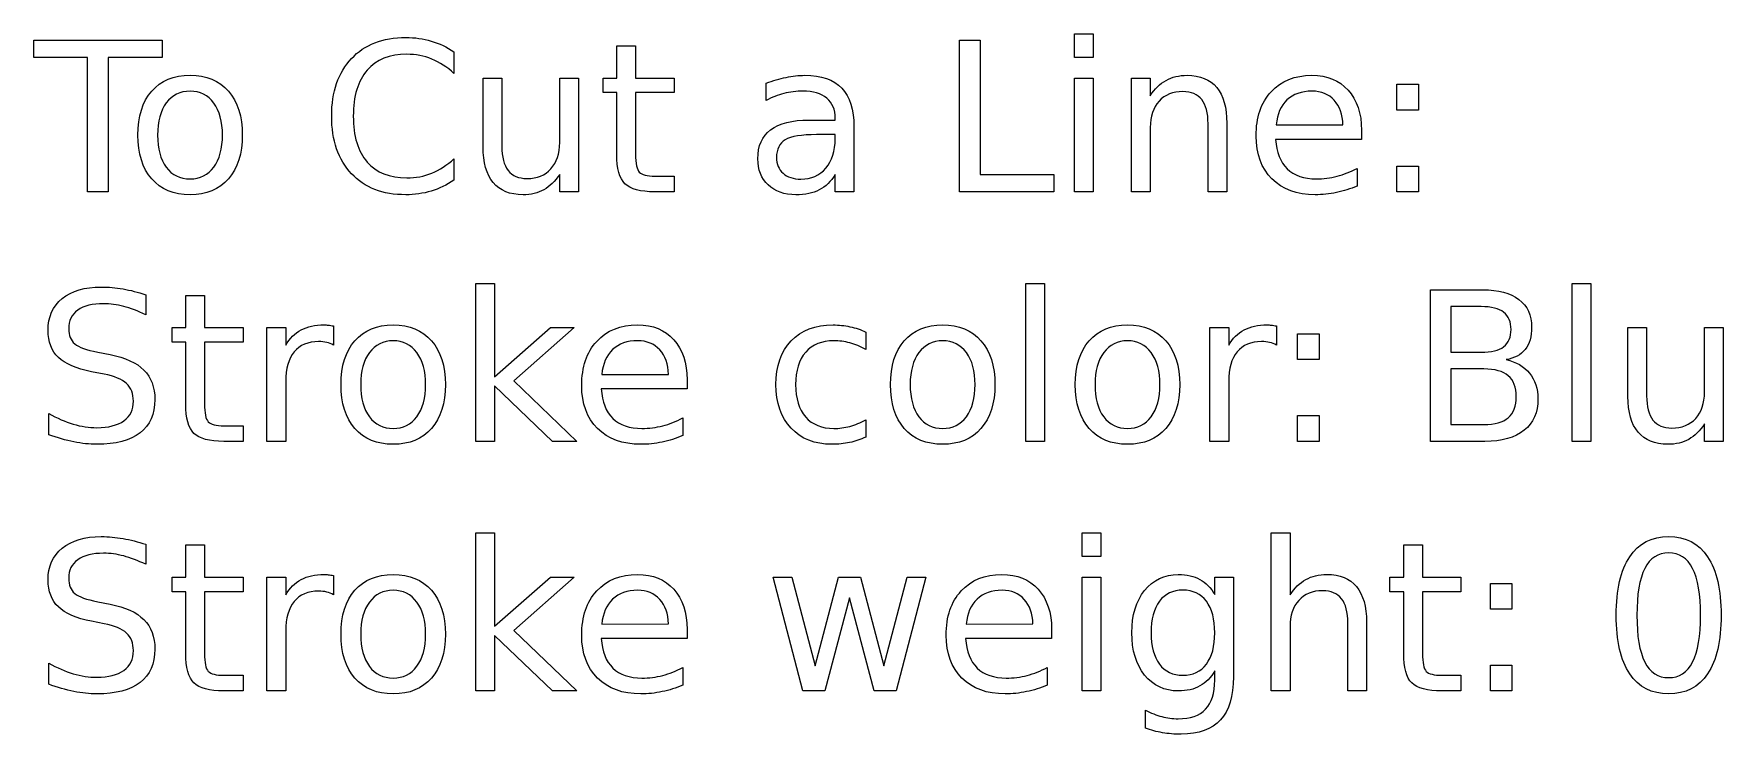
# Model space of a CAD drawing. Extents: x -140 to 352, y 0 to 216.
# Drawn here: x -72.05 to -39.96, y 106.89 to 120.2 of the extents above; entities that cross this region are included whole.
import ezdxf

# ---------------------------------------------------------------- set-up
doc = ezdxf.new("R2010")
doc.units = 0
doc.layers.add('Design_Template', color=7, linetype='CONTINUOUS')

msp = doc.modelspace()

# ---------------------------------------------------------------- linework, layer by layer
at = {"layer": 'Design_Template', "color": 7}
for points in [[(-72.048687, 120.076412), (-69.612041, 120.076412), (-69.612041, 119.748438), (-70.634546, 119.748438), (-70.634546, 117.196034), (-71.026186, 117.196034), (-71.026186, 119.748438), (-72.048687, 119.748438)], [(-54.463544, 120.076412), (-54.073834, 120.076412), (-54.073834, 117.524008), (-52.671267, 117.524008), (-52.671267, 117.196034), (-54.463544, 117.196034)], [(-52.279628, 120.197954), (-51.924645, 120.197954), (-51.924645, 119.748438), (-52.279628, 119.748438)], [(-52.279628, 119.356798), (-51.924645, 119.356798), (-51.924645, 117.196034), (-52.279628, 117.196034)], [(-46.154248, 119.239115), (-45.747174, 119.239115), (-45.747174, 118.749085), (-46.154248, 118.749085)], [(-46.154248, 117.686067), (-45.747174, 117.686067), (-45.747174, 117.196034), (-46.154248, 117.196034)], [(-63.652576, 115.456621), (-63.295668, 115.456621), (-63.295668, 113.683634), (-62.236505, 114.615464), (-61.783133, 114.615464), (-62.929107, 113.604537), (-61.734901, 112.454701), (-62.197922, 112.454701), (-63.295668, 113.510004), (-63.295668, 112.454701), (-63.652576, 112.454701)], [(-53.205673, 115.456621), (-52.85069, 115.456621), (-52.85069, 112.454701), (-53.205673, 112.454701)], [(-42.826287, 115.456621), (-42.471305, 115.456621), (-42.471305, 112.454701), (-42.826287, 112.454701)], [(-48.041059, 114.497781), (-47.633989, 114.497781), (-47.633989, 114.007748), (-48.041059, 114.007748)], [(-48.041059, 112.94473), (-47.633989, 112.94473), (-47.633989, 112.454701), (-48.041059, 112.454701)], [(-63.652576, 110.715284), (-63.295668, 110.715284), (-63.295668, 108.9423), (-62.236505, 109.874131), (-61.783133, 109.874131), (-62.929107, 108.863201), (-61.734901, 107.713367), (-62.197922, 107.713367), (-63.295668, 108.768667), (-63.295668, 107.713367), (-63.652576, 107.713367)], [(-52.133006, 110.715284), (-51.778023, 110.715284), (-51.778023, 110.265767), (-52.133006, 110.265767)], [(-58.003722, 109.874131), (-57.64874, 109.874131), (-57.205012, 108.187963), (-56.763214, 109.874131), (-56.344566, 109.874131), (-55.900839, 108.187963), (-55.459037, 109.874131), (-55.104055, 109.874131), (-55.669328, 107.713367), (-56.087973, 107.713367), (-56.552924, 109.484421), (-57.019804, 107.713367), (-57.438452, 107.713367)], [(-52.133006, 109.874131), (-51.778023, 109.874131), (-51.778023, 107.713367), (-52.133006, 107.713367)], [(-44.379335, 109.756444), (-43.972261, 109.756444), (-43.972261, 109.266415), (-44.379335, 109.266415)], [(-44.379335, 108.203397), (-43.972261, 108.203397), (-43.972261, 107.713367), (-44.379335, 107.713367)]]:
    msp.add_lwpolyline(points, close=True, dxfattribs=at)
for points in [[(-64.067369, 119.854546), (-64.067369, 119.443616)], [(-60.974774, 117.907929), (-60.974774, 119.080915), (-61.235223, 119.080915), (-61.235223, 119.356798), (-60.974774, 119.356798), (-60.974774, 119.970303), (-60.617862, 119.970303)], [(-60.617862, 119.970303), (-60.617862, 119.356798), (-59.886674, 119.356798), (-59.886674, 119.080915), (-60.617862, 119.080915), (-60.617862, 117.907929)], [(-63.51367, 118.048765), (-63.51367, 119.356798), (-63.158687, 119.356798), (-63.158687, 118.062269)], [(-62.059016, 118.131724), (-62.059016, 119.356798), (-61.704033, 119.356798), (-61.704033, 117.196034), (-62.059016, 117.196034), (-62.059016, 117.527867)], [(-58.136843, 118.93042), (-58.136843, 119.258394)], [(-50.840404, 118.417252), (-50.840404, 117.196034), (-51.197316, 117.196034), (-51.197316, 119.356798), (-50.840404, 119.356798), (-50.840404, 119.021109)], [(-57.322699, 118.560017), (-56.824951, 118.560017), (-56.824951, 118.594731)], [(-56.469968, 118.428826), (-56.469968, 117.196034), (-56.824951, 117.196034), (-56.824951, 117.524008)], [(-49.387679, 118.500211), (-49.387679, 117.196034), (-49.742661, 117.196034), (-49.742661, 118.488636)], [(-48.448129, 118.467413), (-47.182539, 118.469177)], [(-56.824951, 118.203105), (-56.824951, 118.282205), (-57.178003, 118.282205)], [(-46.827556, 118.365164), (-46.827556, 118.19153), (-48.459707, 118.19153)], [(-64.067369, 117.824973), (-64.067369, 117.417899)], [(-60.251305, 117.49314), (-59.886674, 117.49314), (-59.886674, 117.196034), (-60.251305, 117.196034)], [(-46.910516, 117.641691), (-46.910516, 117.306002)], [(-69.922651, 115.240544), (-69.922651, 114.860479)], [(-69.162524, 113.166596), (-69.162524, 114.339582), (-69.422977, 114.339582), (-69.422977, 114.615464), (-69.162524, 114.615464), (-69.162524, 115.228966), (-68.805615, 115.228966)], [(-68.805615, 115.228966), (-68.805615, 114.615464), (-68.074427, 114.615464), (-68.074427, 114.339582), (-68.805615, 114.339582), (-68.805615, 113.166596)], [(-45.519523, 115.335075), (-44.52403, 115.335075)], [(-44.485444, 112.454701), (-45.519523, 112.454701), (-45.519523, 115.335075)], [(-45.129817, 115.014819), (-45.129817, 114.146655), (-44.552969, 114.146655)], [(-44.552969, 115.014819), (-45.129817, 115.014819)], [(-67.262213, 113.592952), (-67.262213, 112.454694), (-67.619122, 112.454694), (-67.619122, 114.615457), (-67.262213, 114.615457), (-67.262213, 114.279768)], [(-66.355461, 114.648252), (-66.353697, 114.283624)], [(-49.351022, 113.592952), (-49.351022, 112.454694), (-49.707934, 112.454694), (-49.707934, 114.615457), (-49.351022, 114.615457), (-49.351022, 114.279768)], [(-48.444273, 114.648252), (-48.44251, 114.283624)], [(-41.767125, 113.307431), (-41.767125, 114.615464), (-41.412142, 114.615464), (-41.412142, 113.320936)], [(-40.312471, 113.390387), (-40.312471, 114.615464), (-39.957488, 114.615464), (-39.957488, 112.454701), (-40.312471, 112.454701), (-40.312471, 112.786534)], [(-56.242313, 114.532505), (-56.242313, 114.200675)], [(-70.835188, 114.150514), (-70.599819, 114.102282)], [(-70.713646, 113.731865), (-70.950945, 113.778168)], [(-59.637803, 113.623827), (-59.637803, 113.450197), (-61.269951, 113.450197)], [(-61.258376, 113.72608), (-59.992786, 113.727844)], [(-45.129817, 113.830259), (-45.129817, 112.774956), (-44.504737, 112.774956)], [(-44.504737, 113.830259), (-45.129817, 113.830259)], [(-71.765089, 112.582032), (-71.765089, 112.983317)], [(-68.439055, 112.751806), (-68.074427, 112.751806), (-68.074427, 112.454701), (-68.439055, 112.454701)], [(-59.720759, 112.900358), (-59.720759, 112.564668)], [(-56.242313, 112.86563), (-56.242313, 112.53766)], [(-48.185754, 108.934585), (-48.185754, 107.713367), (-48.542667, 107.713367), (-48.542667, 110.715284), (-48.185754, 110.715284), (-48.185754, 109.538442)], [(-69.922651, 110.499207), (-69.922651, 110.119146)], [(-69.162524, 108.425262), (-69.162524, 109.598248), (-69.422977, 109.598248), (-69.422977, 109.874131), (-69.162524, 109.874131), (-69.162524, 110.487633), (-68.805615, 110.487633)], [(-68.805615, 110.487633), (-68.805615, 109.874131), (-68.074427, 109.874131), (-68.074427, 109.598248), (-68.805615, 109.598248), (-68.805615, 108.425262)], [(-46.02692, 108.425262), (-46.02692, 109.598248), (-46.287369, 109.598248), (-46.287369, 109.874131), (-46.02692, 109.874131), (-46.02692, 110.487633), (-45.670008, 110.487633)], [(-45.670008, 110.487633), (-45.670008, 109.874131), (-44.938819, 109.874131), (-44.938819, 109.598248), (-45.670008, 109.598248), (-45.670008, 108.425262)], [(-67.262213, 108.851619), (-67.262213, 107.71336), (-67.619122, 107.71336), (-67.619122, 109.874124), (-67.262213, 109.874124), (-67.262213, 109.538435)], [(-66.355461, 109.906915), (-66.353697, 109.542284)], [(-49.61533, 109.546147), (-49.61533, 109.874121), (-49.260347, 109.874121), (-49.260347, 107.981521)], [(-70.835188, 109.409181), (-70.599819, 109.360949)], [(-70.713646, 108.990532), (-70.950945, 109.036834)], [(-59.637803, 108.882494), (-59.637803, 108.70886), (-61.269951, 108.70886)], [(-61.258376, 108.984743), (-59.992786, 108.986507)], [(-52.71564, 108.882494), (-52.71564, 108.70886), (-54.347787, 108.70886)], [(-54.336213, 108.984743), (-53.070622, 108.986507)], [(-46.733026, 109.017541), (-46.733026, 107.713367), (-47.088009, 107.713367), (-47.088009, 109.005966)], [(-71.765089, 107.840699), (-71.765089, 108.241984)], [(-59.720759, 108.159024), (-59.720759, 107.823335)], [(-52.798599, 108.159024), (-52.798599, 107.823335)], [(-68.439055, 108.010473), (-68.074427, 108.010473), (-68.074427, 107.713367), (-68.439055, 107.713367)], [(-49.61533, 107.917858), (-49.61533, 108.093418)], [(-45.303451, 108.010473), (-44.938819, 108.010473), (-44.938819, 107.713367), (-45.303451, 107.713367)], [(-50.931082, 107.005321), (-50.931082, 107.350655)]]:
    msp.add_lwpolyline(points, dxfattribs=at)
for points in [[(-66.013983, 119.727214), (-65.763182, 119.994736), (-65.419774, 120.128496), (-64.983762, 120.128499)], [(-64.983762, 120.128499), (-64.81142, 120.128496), (-64.649361, 120.105357), (-64.497592, 120.059048)], [(-64.497592, 120.059048), (-64.344539, 120.01403), (-64.201132, 119.945863), (-64.067369, 119.854546)], [(-66.390188, 118.633328), (-66.390188, 119.096349), (-66.264786, 119.460977), (-66.013983, 119.727214)], [(-64.960613, 119.808244), (-65.289871, 119.80824), (-65.541962, 119.707279), (-65.71688, 119.505353)], [(-64.487944, 119.71757), (-64.635856, 119.778018), (-64.79341, 119.80824), (-64.960613, 119.808244)], [(-64.067369, 119.443616), (-64.19856, 119.565797), (-64.33875, 119.657118), (-64.487944, 119.71757)], [(-69.808827, 119.107924), (-69.632622, 119.308566), (-69.389537, 119.408885), (-69.079569, 119.408889)], [(-69.079569, 119.408889), (-68.770888, 119.408885), (-68.528445, 119.308566), (-68.35224, 119.107924)], [(-65.71688, 119.505353), (-65.891798, 119.304707), (-65.979259, 119.014032), (-65.979259, 118.633328)], [(-57.758707, 119.370288), (-57.636523, 119.396006), (-57.517552, 119.408871), (-57.401795, 119.408875)], [(-57.401795, 119.408875), (-57.089259, 119.408871), (-56.855819, 119.327845), (-56.701478, 119.16579)], [(-50.541372, 119.312425), (-50.425618, 119.376733), (-50.292497, 119.408885), (-50.142017, 119.408889)], [(-50.142017, 119.408889), (-49.893788, 119.408885), (-49.706004, 119.331715), (-49.578673, 119.177379)], [(-48.544593, 119.096349), (-48.352953, 119.304707), (-48.09508, 119.408885), (-47.770962, 119.408889)], [(-47.770962, 119.408889), (-47.480291, 119.408885), (-47.25071, 119.314997), (-47.08222, 119.127217)], [(-70.071206, 118.274486), (-70.071206, 118.629469), (-69.983745, 118.907281), (-69.808827, 119.107924)], [(-69.079569, 119.107924), (-69.26992, 119.107924), (-69.420405, 119.033325), (-69.531015, 118.884132)], [(-68.630052, 118.882202), (-68.740666, 119.032683), (-68.890501, 119.107924), (-69.079569, 119.107924)], [(-68.35224, 119.107924), (-68.176038, 118.907281), (-68.087935, 118.629469), (-68.087931, 118.274486)], [(-58.136843, 119.258394), (-58.00694, 119.308552), (-57.880896, 119.345851), (-57.758707, 119.370288)], [(-57.799224, 119.063537), (-57.916265, 119.033939), (-58.028805, 118.989581), (-58.136843, 118.93042)], [(-57.438452, 119.10791), (-57.561924, 119.10791), (-57.682183, 119.093128), (-57.799224, 119.063537)], [(-56.987006, 118.972863), (-57.09376, 119.062892), (-57.244241, 119.10791), (-57.438452, 119.10791)], [(-56.701478, 119.16579), (-56.547138, 119.003731), (-56.469968, 118.75807), (-56.469968, 118.428812)], [(-50.840404, 119.021109), (-50.755518, 119.151008), (-50.655841, 119.248114), (-50.541372, 119.312425)], [(-50.221116, 119.100208), (-50.412756, 119.100205), (-50.563879, 119.039114), (-50.674489, 118.91693)], [(-49.862274, 118.947798), (-49.942016, 119.049401), (-50.061633, 119.100205), (-50.221116, 119.100208)], [(-49.578673, 119.177379), (-49.451345, 119.024322), (-49.387679, 118.798601), (-49.387679, 118.500211)], [(-48.830124, 118.255196), (-48.830124, 118.608891), (-48.734948, 118.889276), (-48.544593, 119.096349)], [(-47.767106, 119.107924), (-47.965177, 119.107924), (-48.124018, 119.051977), (-48.243631, 118.940079)], [(-47.346528, 118.934293), (-47.451994, 119.050047), (-47.592188, 119.107924), (-47.767106, 119.107924)], [(-47.08222, 119.127217), (-46.912449, 118.940721), (-46.82756, 118.686703), (-46.827556, 118.365164)], [(-69.531015, 118.884132), (-69.641625, 118.736219), (-69.69693, 118.533005), (-69.69693, 118.274486)], [(-68.464137, 118.274486), (-68.464137, 118.530433), (-68.519442, 118.733006), (-68.630052, 118.882202)], [(-56.824951, 118.594731), (-56.824951, 118.75807), (-56.878971, 118.884114), (-56.987006, 118.972863)], [(-50.674489, 118.91693), (-50.785102, 118.794742), (-50.840407, 118.628181), (-50.840404, 118.417252)], [(-49.742661, 118.488636), (-49.742661, 118.693135), (-49.782532, 118.846187), (-49.862274, 118.947798)], [(-48.243631, 118.940079), (-48.36196, 118.828181), (-48.430124, 118.670627), (-48.448129, 118.467413)], [(-47.182539, 118.469343), (-47.185008, 118.663551), (-47.239777, 118.818537), (-47.346528, 118.934293)], [(-66.013983, 117.539442), (-66.264786, 117.806964), (-66.390188, 118.171591), (-66.390188, 118.633328)], [(-65.979259, 118.633328), (-65.979259, 118.253909), (-65.891798, 117.963234), (-65.71688, 117.761307)], [(-58.051954, 118.374809), (-57.888611, 118.498281), (-57.645526, 118.560017), (-57.322699, 118.560017)], [(-69.808827, 117.441049), (-69.983745, 117.642979), (-70.071206, 117.920791), (-70.071206, 118.274486)], [(-69.69693, 118.274486), (-69.69693, 118.015967), (-69.642267, 117.812111), (-69.532941, 117.662914)], [(-68.630052, 117.664844), (-68.519442, 117.814037), (-68.464137, 118.017255), (-68.464137, 118.274486)], [(-68.087931, 118.274486), (-68.087935, 117.920791), (-68.176038, 117.642979), (-68.35224, 117.441049)], [(-62.22686, 117.632046), (-62.114966, 117.754231), (-62.059016, 117.920791), (-62.059016, 118.131724)], [(-58.295043, 117.824973), (-58.295043, 118.068058), (-58.214013, 118.251337), (-58.051954, 118.374809)], [(-57.774141, 118.183812), (-57.884755, 118.118216), (-57.94006, 118.006322), (-57.94006, 117.848122)], [(-57.178003, 118.282205), (-57.464819, 118.282205), (-57.663532, 118.249397), (-57.774141, 118.183812)], [(-57.00437, 117.64555), (-56.884757, 117.785744), (-56.824951, 117.971595), (-56.824951, 118.203105)], [(-48.529159, 117.441049), (-48.729801, 117.641691), (-48.830124, 117.913072), (-48.830124, 118.255196)], [(-48.459707, 118.19153), (-48.444291, 117.947158), (-48.370963, 117.760662), (-48.239772, 117.632046)], [(-64.487944, 117.551017), (-64.33875, 117.611469), (-64.19856, 117.702785), (-64.067369, 117.824973)], [(-63.320747, 117.371597), (-63.449362, 117.525938), (-63.51367, 117.751659), (-63.51367, 118.048765)], [(-63.158687, 118.062269), (-63.158691, 117.857767), (-63.11882, 117.704073), (-63.039075, 117.601178)], [(-60.818504, 117.348444), (-60.922683, 117.451339), (-60.974774, 117.637835), (-60.974774, 117.907929)], [(-60.617862, 117.907929), (-60.617862, 117.731723), (-60.594049, 117.618542), (-60.546481, 117.56838)], [(-58.100186, 117.325295), (-58.230089, 117.450052), (-58.295043, 117.616612), (-58.295043, 117.824973)], [(-57.94006, 117.848122), (-57.94006, 117.722078), (-57.898901, 117.621756), (-57.816588, 117.547161)], [(-69.532941, 117.662914), (-69.422335, 117.515005), (-69.271208, 117.441049), (-69.079569, 117.441049)], [(-69.079569, 117.441049), (-68.890501, 117.441049), (-68.740666, 117.515647), (-68.630052, 117.664844)], [(-64.983762, 117.140087), (-65.419774, 117.140087), (-65.763182, 117.273204), (-66.013983, 117.539442)], [(-65.71688, 117.761307), (-65.541962, 117.560665), (-65.289871, 117.460342), (-64.960613, 117.460342)], [(-64.960613, 117.460342), (-64.79341, 117.460342), (-64.635856, 117.490575), (-64.487944, 117.551017)], [(-63.039075, 117.601178), (-62.959333, 117.499571), (-62.83972, 117.448767), (-62.680233, 117.448767)], [(-62.680233, 117.448767), (-62.488597, 117.448767), (-62.33747, 117.509861), (-62.22686, 117.632046)], [(-62.059016, 117.527867), (-62.145189, 117.396676), (-62.245512, 117.298929), (-62.359977, 117.234621)], [(-60.546481, 117.56838), (-60.497607, 117.518219), (-60.399214, 117.49314), (-60.251305, 117.49314)], [(-57.816588, 117.547161), (-57.732986, 117.473846), (-57.619805, 117.437193), (-57.477039, 117.437193)], [(-57.477039, 117.437193), (-57.280256, 117.437193), (-57.122699, 117.506644), (-57.00437, 117.64555)], [(-56.824951, 117.524008), (-56.90598, 117.392817), (-57.006945, 117.295711), (-57.127842, 117.232691)], [(-48.239772, 117.632046), (-48.107297, 117.504714), (-47.923376, 117.441049), (-47.688006, 117.441049)], [(-47.688006, 117.441049), (-47.551672, 117.441049), (-47.419839, 117.45777), (-47.292507, 117.49121)], [(-47.292507, 117.49121), (-47.163891, 117.524653), (-47.036563, 117.574811), (-46.910516, 117.641691)], [(-69.079569, 117.140087), (-69.389537, 117.140087), (-69.632622, 117.240406), (-69.808827, 117.441049)], [(-68.35224, 117.441049), (-68.528445, 117.240406), (-68.770888, 117.140087), (-69.079569, 117.140087)], [(-64.501448, 117.209538), (-64.65322, 117.163236), (-64.813991, 117.140087), (-64.983762, 117.140087)], [(-64.067369, 117.417899), (-64.203703, 117.325295), (-64.348399, 117.25584), (-64.501448, 117.209538)], [(-62.755477, 117.140087), (-63.003705, 117.140087), (-63.192131, 117.217257), (-63.320747, 117.371597)], [(-62.359977, 117.234621), (-62.473163, 117.171597), (-62.604996, 117.140087), (-62.755477, 117.140087)], [(-60.251305, 117.196034), (-60.525258, 117.196034), (-60.714326, 117.246837), (-60.818504, 117.348444)], [(-57.571569, 117.140087), (-57.792793, 117.140087), (-57.968998, 117.201823), (-58.100186, 117.325295)], [(-57.127842, 117.232691), (-57.248742, 117.170955), (-57.396652, 117.140087), (-57.571569, 117.140087)], [(-47.709226, 117.140087), (-48.053921, 117.140087), (-48.327232, 117.240406), (-48.529159, 117.441049)], [(-47.302155, 117.18253), (-47.435918, 117.154237), (-47.571607, 117.140087), (-47.709226, 117.140087)], [(-46.910516, 117.306002), (-47.037847, 117.251984), (-47.168396, 117.210826), (-47.302155, 117.18253)], [(-71.508497, 115.16723), (-71.328435, 115.313852), (-71.080849, 115.387162), (-70.765737, 115.387166)], [(-70.765737, 115.387166), (-70.63069, 115.387162), (-70.493068, 115.37496), (-70.352874, 115.350509)], [(-70.352874, 115.350509), (-70.212684, 115.326061), (-70.069276, 115.289415), (-69.922651, 115.240544)], [(-44.52403, 115.335075), (-44.226928, 115.335075), (-43.997989, 115.273339), (-43.837214, 115.149866)], [(-71.776664, 114.565303), (-71.776664, 114.819963), (-71.687277, 115.020605), (-71.508497, 115.16723)], [(-71.213324, 114.947298), (-71.327793, 114.864981), (-71.385028, 114.747936), (-71.385024, 114.596171)], [(-70.721361, 115.07077), (-70.933582, 115.070767), (-71.097567, 115.029608), (-71.213324, 114.947298)], [(-70.341299, 115.018679), (-70.47249, 115.053392), (-70.599177, 115.070767), (-70.721361, 115.07077)], [(-69.922651, 114.860479), (-70.070564, 114.931218), (-70.210112, 114.983948), (-70.341299, 115.018679)], [(-44.128535, 114.906781), (-44.221139, 114.978804), (-44.362617, 115.014816), (-44.552969, 115.014819)], [(-43.987699, 114.580737), (-43.987699, 114.726074), (-44.034646, 114.834755), (-44.128535, 114.906781)], [(-43.837214, 115.149866), (-43.676447, 115.026394), (-43.596063, 114.850831), (-43.596059, 114.623183)], [(-71.385024, 114.596171), (-71.385028, 114.468839), (-71.347083, 114.372376), (-71.271201, 114.306784)], [(-67.262213, 114.279768), (-67.187614, 114.410956), (-67.090509, 114.508061), (-66.970892, 114.571085)], [(-66.970892, 114.571085), (-66.85128, 114.635389), (-66.705946, 114.667545), (-66.534884, 114.667549)], [(-66.534884, 114.667549), (-66.510436, 114.667545), (-66.483438, 114.665785), (-66.453854, 114.661763)], [(-66.453854, 114.661763), (-66.424256, 114.659294), (-66.391476, 114.654672), (-66.355461, 114.648252)], [(-65.95032, 114.36659), (-65.774115, 114.567233), (-65.53103, 114.667552), (-65.221062, 114.667556)], [(-65.221062, 114.667556), (-64.912381, 114.667552), (-64.669938, 114.567233), (-64.493733, 114.36659)], [(-61.354836, 114.355016), (-61.1632, 114.563373), (-60.905323, 114.667552), (-60.581205, 114.667556)], [(-60.581205, 114.667556), (-60.290534, 114.667552), (-60.060953, 114.57366), (-59.892463, 114.385884)], [(-57.662244, 114.364671), (-57.468036, 114.566598), (-57.20244, 114.667563), (-56.865464, 114.667566)], [(-56.865464, 114.667566), (-56.756141, 114.667563), (-56.649391, 114.655995), (-56.545208, 114.632853)], [(-56.545208, 114.632853), (-56.44103, 114.610981), (-56.340065, 114.577544), (-56.242313, 114.53253)], [(-55.513058, 114.36659), (-55.336853, 114.567233), (-55.093768, 114.667552), (-54.783799, 114.667556)], [(-54.783799, 114.667556), (-54.475122, 114.667552), (-54.232679, 114.567233), (-54.05647, 114.36659)], [(-52.001819, 114.36659), (-51.825613, 114.567233), (-51.582528, 114.667552), (-51.27256, 114.667556)], [(-51.27256, 114.667556), (-50.963879, 114.667552), (-50.721436, 114.567233), (-50.545231, 114.36659)], [(-49.351022, 114.279768), (-49.276427, 114.410956), (-49.179321, 114.508061), (-49.059705, 114.571085)], [(-49.059705, 114.571085), (-48.940092, 114.635389), (-48.794755, 114.667545), (-48.623693, 114.667549)], [(-48.623693, 114.667549), (-48.599245, 114.667545), (-48.572251, 114.665785), (-48.542667, 114.661763)], [(-48.542667, 114.661763), (-48.513104, 114.659294), (-48.480289, 114.654672), (-48.444273, 114.648252)], [(-44.128535, 114.252767), (-44.034646, 114.32479), (-43.987699, 114.434112), (-43.987699, 114.580737)], [(-43.596059, 114.623183), (-43.596063, 114.446974), (-43.637218, 114.306784), (-43.719531, 114.202605)], [(-71.581811, 114.050195), (-71.711714, 114.173663), (-71.776664, 114.345367), (-71.776664, 114.565303)], [(-71.271201, 114.306784), (-71.19403, 114.242473), (-71.048693, 114.190385), (-70.835188, 114.150514)], [(-66.639063, 114.351149), (-66.839705, 114.351149), (-66.994045, 114.285554), (-67.102083, 114.154366)], [(-66.484722, 114.333793), (-66.531024, 114.345364), (-66.582473, 114.351149), (-66.639063, 114.351149)], [(-66.353531, 114.283635), (-66.393406, 114.306777), (-66.437136, 114.323502), (-66.484722, 114.333793)], [(-66.212699, 113.533153), (-66.212699, 113.888135), (-66.125238, 114.165948), (-65.95032, 114.36659)], [(-65.221062, 114.36659), (-65.411413, 114.36659), (-65.561898, 114.291992), (-65.672508, 114.142799)], [(-64.771545, 114.140869), (-64.882159, 114.29135), (-65.031994, 114.36659), (-65.221062, 114.36659)], [(-64.493733, 114.36659), (-64.317531, 114.165948), (-64.229428, 113.888135), (-64.229424, 113.533153)], [(-61.640367, 113.513859), (-61.640367, 113.867554), (-61.545191, 114.147942), (-61.354836, 114.355016)], [(-60.577349, 114.36659), (-60.77542, 114.36659), (-60.934261, 114.31064), (-61.053874, 114.198746)], [(-60.156771, 114.192957), (-60.262237, 114.30871), (-60.402431, 114.36659), (-60.577349, 114.36659)], [(-59.892463, 114.385884), (-59.722692, 114.199388), (-59.637803, 113.94537), (-59.637803, 113.623827)], [(-57.951635, 113.533163), (-57.951635, 113.885574), (-57.855171, 114.162741), (-57.662244, 114.364671)], [(-56.85003, 114.36659), (-57.080256, 114.36659), (-57.259033, 114.293276), (-57.386361, 114.146655)], [(-56.545208, 114.324148), (-56.645531, 114.35244), (-56.747138, 114.36659), (-56.85003, 114.36659)], [(-56.242313, 114.200675), (-56.34264, 114.255977), (-56.443601, 114.297135), (-56.545208, 114.324148)], [(-55.775437, 113.533153), (-55.775437, 113.888135), (-55.687976, 114.165948), (-55.513058, 114.36659)], [(-54.783799, 114.36659), (-54.974155, 114.36659), (-55.124636, 114.291992), (-55.235246, 114.142799)], [(-54.334283, 114.140869), (-54.444896, 114.29135), (-54.594735, 114.36659), (-54.783799, 114.36659)], [(-54.05647, 114.36659), (-53.880269, 114.165948), (-53.792166, 113.888135), (-53.792166, 113.533153)], [(-52.264197, 113.533153), (-52.264197, 113.888135), (-52.176736, 114.165948), (-52.001819, 114.36659)], [(-51.27256, 114.36659), (-51.462912, 114.36659), (-51.613396, 114.291992), (-51.724006, 114.142799)], [(-50.823043, 114.140869), (-50.933657, 114.29135), (-51.083492, 114.36659), (-51.27256, 114.36659)], [(-50.545231, 114.36659), (-50.369029, 114.165948), (-50.280926, 113.888135), (-50.280923, 113.533153)], [(-48.727875, 114.351149), (-48.928517, 114.351149), (-49.082858, 114.285554), (-49.190896, 114.154366)], [(-48.573535, 114.333793), (-48.619837, 114.345364), (-48.671282, 114.351149), (-48.727875, 114.351149)], [(-48.442344, 114.283635), (-48.482218, 114.306777), (-48.525949, 114.323502), (-48.573535, 114.333793)], [(-44.552969, 114.146655), (-44.362617, 114.146655), (-44.221139, 114.182024), (-44.128535, 114.252767)], [(-70.950945, 113.778168), (-71.24162, 113.836044), (-71.451907, 113.926719), (-71.581811, 114.050195)], [(-70.599819, 114.102282), (-70.309147, 114.046977), (-70.095001, 113.949226), (-69.957378, 113.809036)], [(-67.102083, 114.154366), (-67.208837, 114.024463), (-67.262213, 113.837325), (-67.262213, 113.592952)], [(-65.672508, 114.142799), (-65.783118, 113.994886), (-65.838423, 113.791672), (-65.838423, 113.533153)], [(-64.60563, 113.533153), (-64.60563, 113.7891), (-64.660935, 113.991672), (-64.771545, 114.140869)], [(-61.053874, 114.198746), (-61.172203, 114.086848), (-61.24037, 113.929291), (-61.258376, 113.72608)], [(-59.992786, 113.72801), (-59.995255, 113.922217), (-60.05002, 114.0772), (-60.156771, 114.192957)], [(-57.386361, 114.146655), (-57.513693, 114.001317), (-57.577359, 113.796815), (-57.577359, 113.533153)], [(-55.235246, 114.142799), (-55.345856, 113.994886), (-55.401161, 113.791672), (-55.401161, 113.533153)], [(-54.168368, 113.533153), (-54.168372, 113.7891), (-54.223677, 113.991672), (-54.334283, 114.140869)], [(-51.724006, 114.142799), (-51.834616, 113.994886), (-51.889921, 113.791672), (-51.889921, 113.533153)], [(-50.657129, 113.533153), (-50.657129, 113.7891), (-50.712433, 113.991672), (-50.823043, 114.140869)], [(-49.190896, 114.154366), (-49.297646, 114.024463), (-49.351025, 113.837325), (-49.351022, 113.592952)], [(-43.719531, 114.202605), (-43.801848, 114.098423), (-43.922749, 114.033473), (-44.082233, 114.007748)], [(-44.082233, 114.007748), (-43.890593, 113.96659), (-43.742042, 113.880417), (-43.636572, 113.749229)], [(-70.287282, 113.552446), (-70.373455, 113.632188), (-70.515579, 113.691995), (-70.713646, 113.731865)], [(-69.957378, 113.809036), (-69.818476, 113.670129), (-69.749021, 113.483633), (-69.749017, 113.249555)], [(-44.039786, 113.700997), (-44.140109, 113.78717), (-44.295095, 113.830259), (-44.504737, 113.830259)], [(-43.887376, 113.303572), (-43.887379, 113.483633), (-43.938183, 113.616109), (-44.039786, 113.700997)], [(-43.636572, 113.749229), (-43.529825, 113.619326), (-43.47645, 113.456625), (-43.476446, 113.261129)], [(-70.156091, 113.220613), (-70.156095, 113.362091), (-70.199821, 113.472701), (-70.287282, 113.552446)], [(-65.95032, 112.699715), (-66.125238, 112.901645), (-66.212699, 113.179458), (-66.212699, 113.533153)], [(-65.838423, 113.533153), (-65.838423, 113.274634), (-65.78376, 113.070774), (-65.674434, 112.921581)], [(-64.771545, 112.92351), (-64.660935, 113.072704), (-64.60563, 113.275918), (-64.60563, 113.533153)], [(-64.229424, 113.533153), (-64.229428, 113.179458), (-64.317531, 112.901645), (-64.493733, 112.699715)], [(-61.339402, 112.699715), (-61.540044, 112.900358), (-61.640367, 113.171739), (-61.640367, 113.513859)], [(-61.269951, 113.450197), (-61.254534, 113.205821), (-61.181206, 113.019328), (-61.050015, 112.890713)], [(-57.664174, 112.705515), (-57.855813, 112.910013), (-57.951635, 113.185896), (-57.951635, 113.533163)], [(-57.577359, 113.533153), (-57.577359, 113.269487), (-57.513693, 113.064343), (-57.386361, 112.917721)], [(-55.513058, 112.699715), (-55.687976, 112.901645), (-55.775437, 113.179458), (-55.775437, 113.533153)], [(-55.401161, 113.533153), (-55.401161, 113.274634), (-55.346501, 113.070774), (-55.237175, 112.921581)], [(-54.334283, 112.92351), (-54.223677, 113.072704), (-54.168372, 113.275918), (-54.168368, 113.533153)], [(-53.792166, 113.533153), (-53.792166, 113.179458), (-53.880269, 112.901645), (-54.05647, 112.699715)], [(-52.001819, 112.699715), (-52.176736, 112.901645), (-52.264197, 113.179458), (-52.264197, 113.533153)], [(-51.889921, 113.533153), (-51.889921, 113.274634), (-51.835258, 113.070774), (-51.725932, 112.921581)], [(-50.823043, 112.92351), (-50.712433, 113.072704), (-50.657129, 113.275918), (-50.657129, 113.533153)], [(-50.280923, 113.533153), (-50.280926, 113.179458), (-50.369029, 112.901645), (-50.545231, 112.699715)], [(-44.039786, 112.904217), (-43.938183, 112.991674), (-43.887379, 113.124795), (-43.887376, 113.303572)], [(-41.574201, 112.630264), (-41.702817, 112.784604), (-41.767125, 113.010326), (-41.767125, 113.307431)], [(-41.412142, 113.320936), (-41.412142, 113.116434), (-41.372271, 112.962736), (-41.29253, 112.859845)], [(-40.480315, 112.890713), (-40.368418, 113.012897), (-40.312471, 113.179458), (-40.312471, 113.390387)], [(-71.765089, 112.983317), (-71.60689, 112.894569), (-71.451907, 112.827689), (-71.300139, 112.782675)], [(-70.33744, 112.84634), (-70.216543, 112.933797), (-70.156095, 113.058557), (-70.156091, 113.220613)], [(-69.749017, 113.249555), (-69.749021, 112.970455), (-69.842913, 112.75888), (-70.030689, 112.61483)], [(-69.006258, 112.607111), (-69.110437, 112.710006), (-69.162528, 112.896498), (-69.162524, 113.166596)], [(-68.805615, 113.166596), (-68.805615, 112.99039), (-68.781838, 112.877208), (-68.734231, 112.827047)], [(-43.476446, 113.261129), (-43.47645, 113.003894), (-43.563907, 112.805182), (-43.738825, 112.664988)], [(-71.300139, 112.782675), (-71.14837, 112.737657), (-70.999177, 112.715149), (-70.852552, 112.715149)], [(-70.852552, 112.715149), (-70.630045, 112.715149), (-70.458344, 112.75888), (-70.33744, 112.84634)], [(-68.734231, 112.827047), (-68.685357, 112.776885), (-68.586967, 112.751806), (-68.439055, 112.751806)], [(-65.221062, 112.398754), (-65.53103, 112.398754), (-65.774115, 112.499073), (-65.95032, 112.699715)], [(-65.674434, 112.921581), (-65.563828, 112.773672), (-65.412701, 112.699715), (-65.221062, 112.699715)], [(-65.221062, 112.699715), (-65.031994, 112.699715), (-64.882159, 112.774314), (-64.771545, 112.92351)], [(-64.493733, 112.699715), (-64.669938, 112.499073), (-64.912381, 112.398754), (-65.221062, 112.398754)], [(-60.519469, 112.398754), (-60.864164, 112.398754), (-61.137475, 112.499073), (-61.339402, 112.699715)], [(-61.050015, 112.890713), (-60.91754, 112.763381), (-60.733619, 112.699715), (-60.498249, 112.699715)], [(-60.498249, 112.699715), (-60.361915, 112.699715), (-60.230085, 112.716437), (-60.10275, 112.749877)], [(-60.10275, 112.749877), (-59.974138, 112.78332), (-59.846806, 112.833478), (-59.720759, 112.900358)], [(-56.888616, 112.398764), (-57.214015, 112.398764), (-57.472538, 112.501013), (-57.664174, 112.705515)], [(-57.386361, 112.917721), (-57.259033, 112.772384), (-57.080256, 112.699715), (-56.85003, 112.699715)], [(-56.85003, 112.699715), (-56.747138, 112.699715), (-56.645531, 112.713227), (-56.545208, 112.740232)], [(-56.545208, 112.740232), (-56.443601, 112.768525), (-56.34264, 112.810325), (-56.242313, 112.86563)], [(-54.783799, 112.398754), (-55.093768, 112.398754), (-55.336853, 112.499073), (-55.513058, 112.699715)], [(-55.237175, 112.921581), (-55.126565, 112.773672), (-54.975439, 112.699715), (-54.783799, 112.699715)], [(-54.783799, 112.699715), (-54.594735, 112.699715), (-54.444896, 112.774314), (-54.334283, 112.92351)], [(-54.05647, 112.699715), (-54.232679, 112.499073), (-54.475122, 112.398754), (-54.783799, 112.398754)], [(-51.27256, 112.398754), (-51.582528, 112.398754), (-51.825613, 112.499073), (-52.001819, 112.699715)], [(-51.725932, 112.921581), (-51.615322, 112.773672), (-51.464199, 112.699715), (-51.27256, 112.699715)], [(-51.27256, 112.699715), (-51.083492, 112.699715), (-50.933657, 112.774314), (-50.823043, 112.92351)], [(-50.545231, 112.699715), (-50.721436, 112.499073), (-50.963879, 112.398754), (-51.27256, 112.398754)], [(-44.504737, 112.774956), (-44.295095, 112.774956), (-44.140109, 112.818044), (-44.039786, 112.904217)], [(-43.738825, 112.664988), (-43.913746, 112.524798), (-44.16262, 112.454701), (-44.485444, 112.454701)], [(-41.29253, 112.859845), (-41.212788, 112.758238), (-41.093175, 112.707434), (-40.933687, 112.707434)], [(-40.933687, 112.707434), (-40.742052, 112.707434), (-40.590925, 112.768525), (-40.480315, 112.890713)], [(-40.312471, 112.786534), (-40.398644, 112.655343), (-40.498966, 112.557595), (-40.613432, 112.493287)], [(-71.288564, 112.445056), (-71.441617, 112.475924), (-71.600459, 112.52158), (-71.765089, 112.582032)], [(-70.852552, 112.398754), (-70.988887, 112.398754), (-71.134224, 112.414205), (-71.288564, 112.445056)], [(-70.030689, 112.61483), (-70.217185, 112.470777), (-70.491138, 112.398754), (-70.852552, 112.398754)], [(-68.439055, 112.454701), (-68.713011, 112.454701), (-68.902076, 112.505504), (-69.006258, 112.607111)], [(-60.112398, 112.441196), (-60.246161, 112.412903), (-60.38185, 112.398754), (-60.519469, 112.398754)], [(-59.720759, 112.564668), (-59.848094, 112.510648), (-59.978639, 112.469493), (-60.112398, 112.441196)], [(-56.550994, 112.433477), (-56.656464, 112.410335), (-56.769004, 112.398764), (-56.888616, 112.398764)], [(-56.242313, 112.53766), (-56.341352, 112.491358), (-56.444247, 112.45663), (-56.550994, 112.433477)], [(-41.008928, 112.398754), (-41.25716, 112.398754), (-41.445586, 112.475924), (-41.574201, 112.630264)], [(-40.613432, 112.493287), (-40.726618, 112.430264), (-40.858451, 112.398754), (-41.008928, 112.398754)], [(-71.776664, 109.82397), (-71.776664, 110.078629), (-71.687277, 110.279272), (-71.508497, 110.425897)], [(-71.508497, 110.425897), (-71.328435, 110.572518), (-71.080849, 110.645829), (-70.765737, 110.645833)], [(-70.765737, 110.645833), (-70.63069, 110.645829), (-70.493068, 110.633626), (-70.352874, 110.609175)], [(-70.352874, 110.609175), (-70.212684, 110.584728), (-70.069276, 110.548081), (-69.922651, 110.499207)], [(-41.734331, 110.261912), (-41.563269, 110.517855), (-41.316324, 110.645829), (-40.993497, 110.645833)], [(-40.993497, 110.645833), (-40.67067, 110.645829), (-40.424368, 110.517855), (-40.25459, 110.261912)], [(-71.213324, 110.205961), (-71.327793, 110.123644), (-71.385028, 110.006603), (-71.385024, 109.854838)], [(-70.721361, 110.329433), (-70.933582, 110.329433), (-71.097567, 110.288275), (-71.213324, 110.205961)], [(-70.341299, 110.277346), (-70.47249, 110.312059), (-70.599177, 110.329433), (-70.721361, 110.329433)], [(-69.922651, 110.119146), (-70.070564, 110.189881), (-70.210112, 110.242615), (-70.341299, 110.277346)], [(-41.98899, 109.150662), (-41.98899, 109.636832), (-41.904105, 110.007248), (-41.734331, 110.261912)], [(-40.993497, 110.337152), (-41.19414, 110.337148), (-41.345263, 110.238113), (-41.44687, 110.040046)], [(-40.540122, 110.040046), (-40.640444, 110.238113), (-40.791567, 110.337148), (-40.993497, 110.337152)], [(-40.25459, 110.261912), (-40.083532, 110.007248), (-39.998004, 109.636832), (-39.998001, 109.150662)], [(-71.581811, 109.308858), (-71.711714, 109.43233), (-71.776664, 109.604034), (-71.776664, 109.82397)], [(-71.385024, 109.854838), (-71.385028, 109.727506), (-71.347083, 109.631043), (-71.271201, 109.565451)], [(-67.262213, 109.538435), (-67.187614, 109.669619), (-67.090509, 109.766728), (-66.970892, 109.829752)], [(-66.970892, 109.829752), (-66.85128, 109.894056), (-66.705946, 109.926212), (-66.534884, 109.926212)], [(-66.534884, 109.926212), (-66.510436, 109.926212), (-66.483438, 109.924448), (-66.453854, 109.920426)], [(-66.453854, 109.920426), (-66.424256, 109.917957), (-66.391476, 109.913335), (-66.355461, 109.906915)], [(-65.95032, 109.625257), (-65.774115, 109.825896), (-65.53103, 109.926219), (-65.221062, 109.926219)], [(-65.221062, 109.926219), (-64.912381, 109.926219), (-64.669938, 109.825896), (-64.493733, 109.625257)], [(-61.354836, 109.613682), (-61.1632, 109.82204), (-60.905323, 109.926219), (-60.581205, 109.926219)], [(-60.581205, 109.926219), (-60.290534, 109.926219), (-60.060953, 109.832327), (-59.892463, 109.64455)], [(-54.432676, 109.613682), (-54.241037, 109.82204), (-53.98316, 109.926219), (-53.659045, 109.926219)], [(-53.659045, 109.926219), (-53.368374, 109.926219), (-53.138793, 109.832327), (-52.970303, 109.64455)], [(-50.948445, 109.623317), (-50.786386, 109.825243), (-50.572885, 109.926208), (-50.307931, 109.926208)], [(-50.307931, 109.926208), (-50.148448, 109.926208), (-50.011471, 109.894705), (-49.897002, 109.831678)], [(-49.897002, 109.831678), (-49.782532, 109.768651), (-49.688644, 109.673475), (-49.61533, 109.546147)], [(-48.185754, 109.538442), (-48.100869, 109.668342), (-48.001192, 109.765447), (-47.886719, 109.829759)], [(-47.886719, 109.829759), (-47.770965, 109.894063), (-47.637848, 109.926219), (-47.487364, 109.926219)], [(-47.487364, 109.926219), (-47.239135, 109.926219), (-47.051355, 109.849049), (-46.924023, 109.694708)], [(-41.44687, 110.040046), (-41.547193, 109.84326), (-41.597354, 109.546799), (-41.597351, 109.150662)], [(-40.387711, 109.150662), (-40.387711, 109.546799), (-40.438514, 109.84326), (-40.540122, 110.040046)], [(-71.271201, 109.565451), (-71.19403, 109.501139), (-71.048693, 109.449052), (-70.835188, 109.409181)], [(-66.639063, 109.609816), (-66.839705, 109.609812), (-66.994045, 109.54422), (-67.102083, 109.413033)], [(-66.484722, 109.592459), (-66.531024, 109.60403), (-66.582473, 109.609816), (-66.639063, 109.609816)], [(-66.353531, 109.542298), (-66.393406, 109.56544), (-66.437136, 109.582169), (-66.484722, 109.592459)], [(-66.212699, 108.791819), (-66.212699, 109.146802), (-66.125238, 109.424611), (-65.95032, 109.625257)], [(-65.221062, 109.625257), (-65.411413, 109.625253), (-65.561898, 109.550659), (-65.672508, 109.401462)], [(-64.771545, 109.399536), (-64.882159, 109.550013), (-65.031994, 109.625253), (-65.221062, 109.625257)], [(-64.493733, 109.625257), (-64.317531, 109.424611), (-64.229428, 109.146802), (-64.229424, 108.791819)], [(-61.640367, 108.772526), (-61.640367, 109.126221), (-61.545191, 109.406605), (-61.354836, 109.613682)], [(-61.053874, 109.457412), (-61.172203, 109.345515), (-61.24037, 109.187957), (-61.258376, 108.984743)], [(-60.577349, 109.625257), (-60.77542, 109.625253), (-60.934261, 109.569306), (-61.053874, 109.457412)], [(-60.156771, 109.451623), (-60.262237, 109.567377), (-60.402431, 109.625253), (-60.577349, 109.625257)], [(-59.992786, 108.986673), (-59.995255, 109.180884), (-60.05002, 109.335866), (-60.156771, 109.451623)], [(-59.892463, 109.64455), (-59.722692, 109.458054), (-59.637803, 109.204033), (-59.637803, 108.882494)], [(-54.718204, 108.772526), (-54.718208, 109.126221), (-54.623028, 109.406605), (-54.432676, 109.613682)], [(-54.131711, 109.457412), (-54.25004, 109.345515), (-54.318207, 109.187957), (-54.336213, 108.984743)], [(-53.655186, 109.625257), (-53.853256, 109.625253), (-54.012098, 109.569306), (-54.131711, 109.457412)], [(-53.234611, 109.451623), (-53.340078, 109.567377), (-53.480268, 109.625253), (-53.655186, 109.625257)], [(-53.070622, 108.986673), (-53.073092, 109.180884), (-53.127861, 109.335866), (-53.234611, 109.451623)], [(-52.970303, 109.64455), (-52.800529, 109.458054), (-52.715643, 109.204033), (-52.71564, 108.882494)], [(-51.19153, 108.818818), (-51.19153, 109.153219), (-51.110501, 109.421387), (-50.948445, 109.623317)], [(-50.221116, 109.629116), (-50.411468, 109.629113), (-50.560023, 109.558374), (-50.666773, 109.416896)], [(-49.775459, 109.416896), (-49.880926, 109.558374), (-50.029477, 109.629113), (-50.221116, 109.629116)], [(-48.019839, 109.43426), (-48.130449, 109.312071), (-48.185754, 109.145514), (-48.185754, 108.934585)], [(-47.566464, 109.617538), (-47.758103, 109.617538), (-47.90923, 109.556444), (-48.019839, 109.43426)], [(-47.207622, 109.465128), (-47.287367, 109.566735), (-47.40698, 109.617538), (-47.566464, 109.617538)], [(-47.088009, 109.005966), (-47.088012, 109.210464), (-47.127883, 109.363521), (-47.207622, 109.465128)], [(-46.924023, 109.694708), (-46.796695, 109.541652), (-46.73303, 109.315931), (-46.733026, 109.017541)], [(-70.950945, 109.036834), (-71.24162, 109.094711), (-71.451907, 109.185385), (-71.581811, 109.308858)], [(-70.599819, 109.360949), (-70.309147, 109.305644), (-70.095001, 109.207893), (-69.957378, 109.067702)], [(-67.102083, 109.413033), (-67.208837, 109.283126), (-67.262213, 109.095988), (-67.262213, 108.851619)], [(-65.672508, 109.401462), (-65.783118, 109.253553), (-65.838423, 109.050339), (-65.838423, 108.791819)], [(-64.60563, 108.791819), (-64.60563, 109.047767), (-64.660935, 109.250335), (-64.771545, 109.399536)], [(-50.666773, 109.416896), (-50.77224, 109.275418), (-50.824973, 109.07606), (-50.824973, 108.818828)], [(-49.61533, 108.818828), (-49.615333, 109.07606), (-49.668709, 109.275418), (-49.775459, 109.416896)], [(-41.734331, 108.039412), (-41.904105, 108.295359), (-41.98899, 108.665772), (-41.98899, 109.150662)], [(-41.597351, 109.150662), (-41.597354, 108.755804), (-41.547193, 108.459344), (-41.44687, 108.261273)], [(-40.540122, 108.261273), (-40.438514, 108.459344), (-40.387711, 108.755804), (-40.387711, 109.150662)], [(-39.998001, 109.150662), (-39.998004, 108.665772), (-40.083532, 108.295359), (-40.25459, 108.039412)], [(-70.287282, 108.811113), (-70.373455, 108.890855), (-70.515579, 108.950661), (-70.713646, 108.990532)], [(-70.156091, 108.47928), (-70.156095, 108.620758), (-70.199821, 108.731367), (-70.287282, 108.811113)], [(-69.957378, 109.067702), (-69.818476, 108.928796), (-69.749021, 108.7423), (-69.749017, 108.508218)], [(-65.95032, 107.958382), (-66.125238, 108.160308), (-66.212699, 108.438121), (-66.212699, 108.791819)], [(-65.838423, 108.791819), (-65.838423, 108.533297), (-65.78376, 108.329441), (-65.674434, 108.180247)], [(-64.771545, 108.182174), (-64.660935, 108.33137), (-64.60563, 108.534585), (-64.60563, 108.791819)], [(-64.229424, 108.791819), (-64.229428, 108.438121), (-64.317531, 108.160308), (-64.493733, 107.958382)], [(-50.948445, 108.016248), (-51.110501, 108.218178), (-51.19153, 108.4857), (-51.19153, 108.818818)], [(-50.824973, 108.818828), (-50.824973, 108.562881), (-50.77224, 108.364168), (-50.666773, 108.22269)], [(-49.775459, 108.22269), (-49.668709, 108.364168), (-49.615333, 108.562881), (-49.61533, 108.818828)], [(-70.33744, 108.105003), (-70.216543, 108.192464), (-70.156095, 108.317224), (-70.156091, 108.47928)], [(-69.749017, 108.508218), (-69.749021, 108.229121), (-69.842913, 108.017546), (-70.030689, 107.873493)], [(-61.339402, 107.958382), (-61.540044, 108.159024), (-61.640367, 108.430406), (-61.640367, 108.772526)], [(-61.269951, 108.70886), (-61.254534, 108.464488), (-61.181206, 108.277995), (-61.050015, 108.149379)], [(-54.417242, 107.958382), (-54.617885, 108.159024), (-54.718208, 108.430406), (-54.718204, 108.772526)], [(-54.347787, 108.70886), (-54.332371, 108.464488), (-54.259043, 108.277995), (-54.127855, 108.149379)], [(-71.765089, 108.241984), (-71.60689, 108.153235), (-71.451907, 108.086356), (-71.300139, 108.041341)], [(-69.006258, 107.865778), (-69.110437, 107.968673), (-69.162528, 108.155165), (-69.162524, 108.425262)], [(-68.805615, 108.425262), (-68.805615, 108.249057), (-68.781838, 108.135872), (-68.734231, 108.085714)], [(-65.674434, 108.180247), (-65.563828, 108.032335), (-65.412701, 107.958382), (-65.221062, 107.958382)], [(-65.221062, 107.958382), (-65.031994, 107.958382), (-64.882159, 108.03298), (-64.771545, 108.182174)], [(-61.050015, 108.149379), (-60.91754, 108.022048), (-60.733619, 107.958382), (-60.498249, 107.958382)], [(-60.10275, 108.008543), (-59.974138, 108.041987), (-59.846806, 108.092141), (-59.720759, 108.159024)], [(-54.127855, 108.149379), (-53.99538, 108.022048), (-53.811459, 107.958382), (-53.576086, 107.958382)], [(-53.18059, 108.008543), (-53.051975, 108.041987), (-52.924646, 108.092141), (-52.798599, 108.159024)], [(-50.666773, 108.22269), (-50.560023, 108.081212), (-50.411468, 108.01047), (-50.221116, 108.010473)], [(-50.221116, 108.010473), (-50.029477, 108.01047), (-49.880926, 108.081212), (-49.775459, 108.22269)], [(-45.87065, 107.865778), (-45.974829, 107.968673), (-46.02692, 108.155165), (-46.02692, 108.425262)], [(-45.670008, 108.425262), (-45.670008, 108.249057), (-45.646195, 108.135872), (-45.598627, 108.085714)], [(-41.44687, 108.261273), (-41.345263, 108.06449), (-41.19414, 107.966097), (-40.993497, 107.966097)], [(-40.993497, 107.966097), (-40.791567, 107.966097), (-40.640444, 108.06449), (-40.540122, 108.261273)], [(-71.288564, 107.703719), (-71.441617, 107.734587), (-71.600459, 107.780247), (-71.765089, 107.840699)], [(-71.300139, 108.041341), (-71.14837, 107.996323), (-70.999177, 107.973816), (-70.852552, 107.973816)], [(-70.852552, 107.973816), (-70.630045, 107.973816), (-70.458344, 108.017546), (-70.33744, 108.105003)], [(-70.030689, 107.873493), (-70.217185, 107.729443), (-70.491138, 107.657417), (-70.852552, 107.657417)], [(-68.439055, 107.713367), (-68.713011, 107.713367), (-68.902076, 107.764171), (-69.006258, 107.865778)], [(-68.734231, 108.085714), (-68.685357, 108.035552), (-68.586967, 108.01047), (-68.439055, 108.010473)], [(-65.221062, 107.657417), (-65.53103, 107.657417), (-65.774115, 107.75774), (-65.95032, 107.958382)], [(-64.493733, 107.958382), (-64.669938, 107.75774), (-64.912381, 107.657417), (-65.221062, 107.657417)], [(-60.519469, 107.657417), (-60.864164, 107.657417), (-61.137475, 107.75774), (-61.339402, 107.958382)], [(-60.498249, 107.958382), (-60.361915, 107.958382), (-60.230085, 107.975104), (-60.10275, 108.008543)], [(-53.597309, 107.657417), (-53.942005, 107.657417), (-54.215316, 107.75774), (-54.417242, 107.958382)], [(-53.576086, 107.958382), (-53.439755, 107.958382), (-53.307922, 107.975104), (-53.18059, 108.008543)], [(-50.307931, 107.713357), (-50.572885, 107.713357), (-50.786386, 107.814322), (-50.948445, 108.016248)], [(-49.61533, 108.093418), (-49.688644, 107.966087), (-49.782532, 107.870911), (-49.897002, 107.807891)], [(-49.788964, 107.368019), (-49.67321, 107.488919), (-49.615333, 107.672198), (-49.61533, 107.917858)], [(-49.260347, 107.981531), (-49.260351, 107.61369), (-49.342022, 107.340379), (-49.505362, 107.161602)], [(-45.303451, 107.713367), (-45.577404, 107.713367), (-45.766471, 107.764171), (-45.87065, 107.865778)], [(-45.598627, 108.085714), (-45.549753, 108.035552), (-45.45136, 108.01047), (-45.303451, 108.010473)], [(-40.993497, 107.657417), (-41.316324, 107.657417), (-41.563269, 107.784748), (-41.734331, 108.039412)], [(-40.25459, 108.039412), (-40.424368, 107.784748), (-40.67067, 107.657417), (-40.993497, 107.657417)], [(-70.852552, 107.657417), (-70.988887, 107.657417), (-71.134224, 107.672833), (-71.288564, 107.703719)], [(-60.112398, 107.699863), (-60.246161, 107.67157), (-60.38185, 107.657417), (-60.519469, 107.657417)], [(-59.720759, 107.823335), (-59.848094, 107.769314), (-59.978639, 107.728159), (-60.112398, 107.699863)], [(-53.190235, 107.699863), (-53.324002, 107.67157), (-53.45969, 107.657417), (-53.597309, 107.657417)], [(-52.798599, 107.823335), (-52.925931, 107.769314), (-53.056476, 107.728159), (-53.190235, 107.699863)], [(-49.897002, 107.807891), (-50.011471, 107.744867), (-50.148448, 107.713357), (-50.307931, 107.713357)], [(-50.931082, 107.350655), (-50.826903, 107.294066), (-50.724008, 107.252266), (-50.622401, 107.225253)], [(-50.622401, 107.225253), (-50.520794, 107.198231), (-50.417257, 107.18474), (-50.311791, 107.18474)], [(-50.311791, 107.18474), (-50.078996, 107.18474), (-49.904721, 107.245834), (-49.788964, 107.368019)], [(-50.608897, 106.920432), (-50.719507, 106.938459), (-50.826903, 106.966734), (-50.931082, 107.005321)], [(-50.255844, 106.891504), (-50.3806, 106.891504), (-50.498287, 106.90117), (-50.608897, 106.920432)], [(-49.505362, 107.161602), (-49.668709, 106.981537), (-49.918867, 106.891504), (-50.255844, 106.891504)]]:
    msp.add_open_spline(points, degree=3, dxfattribs=at)

doc.saveas('drawing.dxf')
